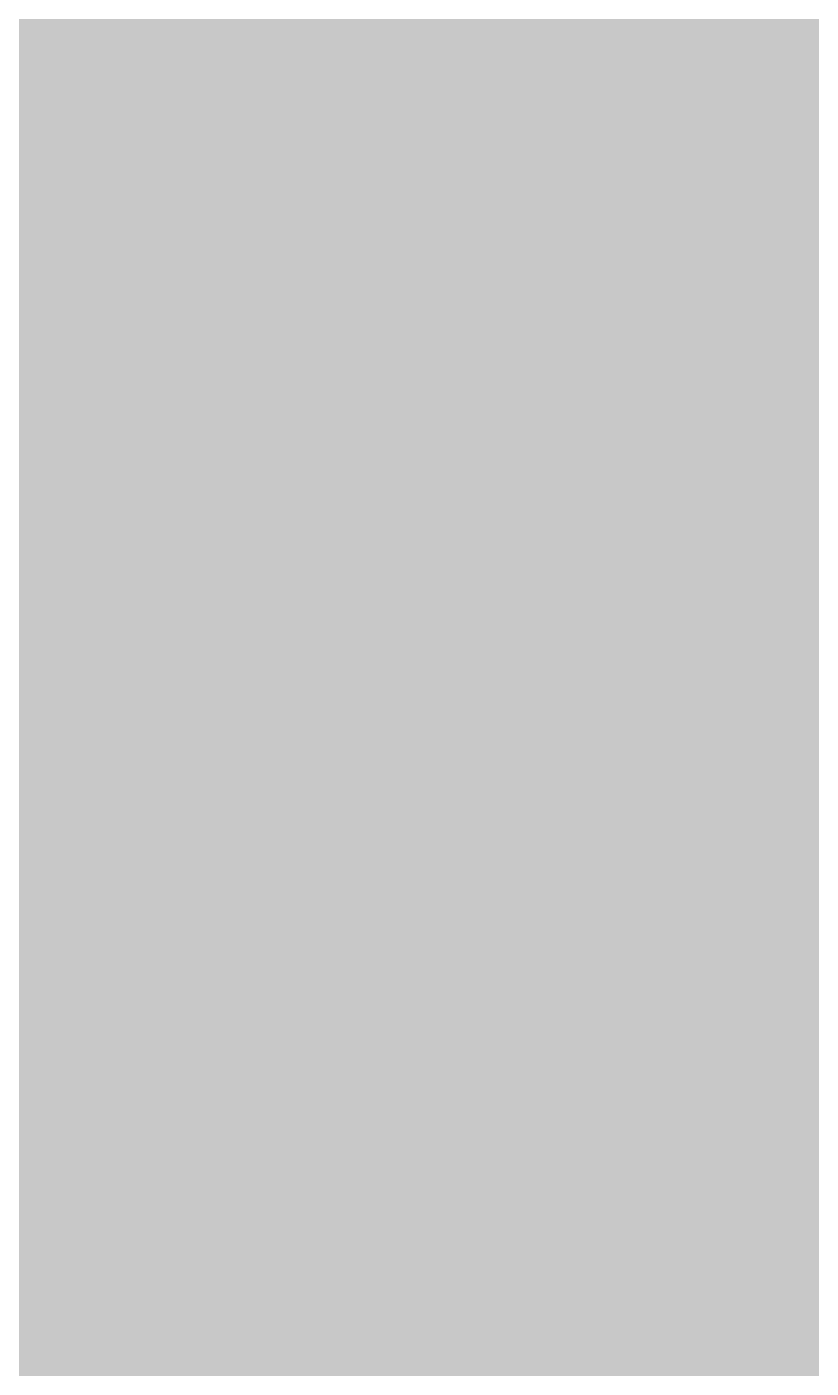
# Model space of a CAD drawing. Header units: inches. Extents: x 0 to 841, y 0 to 594.
# Drawn here: x 789.639 to 790.217, y 499.818 to 500.808 of the extents above; entities that cross this region are included whole.
import ezdxf

# ---------------------------------------------------------------- set-up
doc = ezdxf.new("R2010")
doc.units = ezdxf.units.IN
doc.layers.add('Sheet', color=255, linetype='Continuous')

msp = doc.modelspace()

# ---------------------------------------------------------------- linework, layer by layer
at = {"layer": 'Sheet'}
for points in [[(790.02077, 505.46597, 0.7493, 0.7493, 0), (790.02077, 499.98594, 0.7493, 0.7493, 0)], [(790.02077, 504.97187, 0.29972, 0.29972, 0), (790.02077, 499.98594, 0.29972, 0.29972, 0)], [(789.48179, 500.52496, 0.29972, 0.29972, 0), (789.5267, 500.56987, 0.29972, 0.29972, 0), (789.57162, 500.61479, 0.29972, 0.29972, 0), (789.57162, 500.61479, 0.29972, 0.29972, 0), (789.61653, 500.61479, 0.29972, 0.29972, 0), (789.66145, 500.65971, 0.29972, 0.29972, 0), (789.66145, 500.65971, 0.29972, 0.29972, 0), (789.70637, 500.70463, 0.29972, 0.29972, 0), (789.75128, 500.70463, 0.29972, 0.29972, 0), (789.7962, 500.70463, 0.29972, 0.29972, 0), (789.84111, 500.70463, 0.29972, 0.29972, 0), (789.84111, 500.74955, 0.29972, 0.29972, 0), (789.88603, 500.74955, 0.29972, 0.29972, 0), (789.93094, 500.74955, 0.29972, 0.29972, 0), (789.97586, 500.74955, 0.29972, 0.29972, 0), (790.02077, 500.74955, 0.29972, 0.29972, 0)], [(789.48179, 500.52496, 0.29972, 0.29972, 0), (789.5267, 500.56987, 0.29972, 0.29972, 0), (789.57162, 500.61479, 0.29972, 0.29972, 0), (789.57162, 500.61479, 0.29972, 0.29972, 0), (789.61653, 500.61479, 0.29972, 0.29972, 0), (789.66145, 500.65971, 0.29972, 0.29972, 0), (789.66145, 500.65971, 0.29972, 0.29972, 0), (789.70637, 500.70463, 0.29972, 0.29972, 0), (789.75128, 500.70463, 0.29972, 0.29972, 0), (789.7962, 500.70463, 0.29972, 0.29972, 0), (789.84111, 500.70463, 0.29972, 0.29972, 0), (789.84111, 500.74955, 0.29972, 0.29972, 0), (789.88603, 500.74955, 0.29972, 0.29972, 0), (789.93094, 500.74955, 0.29972, 0.29972, 0), (789.97586, 500.74955, 0.29972, 0.29972, 0), (790.02077, 500.74955, 0.29972, 0.29972, 0)], [(789.48179, 500.52496, 0.29972, 0.29972, 0), (789.5267, 500.56987, 0.29972, 0.29972, 0), (789.57162, 500.61479, 0.29972, 0.29972, 0), (789.57162, 500.61479, 0.29972, 0.29972, 0), (789.61653, 500.61479, 0.29972, 0.29972, 0), (789.66145, 500.65971, 0.29972, 0.29972, 0), (789.66145, 500.65971, 0.29972, 0.29972, 0), (789.70637, 500.70463, 0.29972, 0.29972, 0), (789.75128, 500.70463, 0.29972, 0.29972, 0), (789.7962, 500.70463, 0.29972, 0.29972, 0), (789.84111, 500.70463, 0.29972, 0.29972, 0), (789.84111, 500.74955, 0.29972, 0.29972, 0), (789.88603, 500.74955, 0.29972, 0.29972, 0), (789.93094, 500.74955, 0.29972, 0.29972, 0), (789.97586, 500.74955, 0.29972, 0.29972, 0), (790.02077, 500.74955, 0.29972, 0.29972, 0)], [(789.48179, 500.52496, 0.29972, 0.29972, 0), (789.5267, 500.56987, 0.29972, 0.29972, 0), (789.57162, 500.61479, 0.29972, 0.29972, 0), (789.57162, 500.61479, 0.29972, 0.29972, 0), (789.61653, 500.61479, 0.29972, 0.29972, 0), (789.66145, 500.65971, 0.29972, 0.29972, 0), (789.66145, 500.65971, 0.29972, 0.29972, 0), (789.70637, 500.70463, 0.29972, 0.29972, 0), (789.75128, 500.70463, 0.29972, 0.29972, 0), (789.7962, 500.70463, 0.29972, 0.29972, 0), (789.84111, 500.70463, 0.29972, 0.29972, 0), (789.84111, 500.74955, 0.29972, 0.29972, 0), (789.88603, 500.74955, 0.29972, 0.29972, 0), (789.93094, 500.74955, 0.29972, 0.29972, 0), (789.97586, 500.74955, 0.29972, 0.29972, 0), (790.02077, 500.74955, 0.29972, 0.29972, 0)], [(789.48179, 500.52496, 0.29972, 0.29972, 0), (789.5267, 500.56987, 0.29972, 0.29972, 0), (789.57162, 500.61479, 0.29972, 0.29972, 0), (789.57162, 500.61479, 0.29972, 0.29972, 0), (789.61653, 500.61479, 0.29972, 0.29972, 0), (789.66145, 500.65971, 0.29972, 0.29972, 0), (789.66145, 500.65971, 0.29972, 0.29972, 0), (789.70637, 500.70463, 0.29972, 0.29972, 0), (789.75128, 500.70463, 0.29972, 0.29972, 0), (789.7962, 500.70463, 0.29972, 0.29972, 0), (789.84111, 500.70463, 0.29972, 0.29972, 0), (789.84111, 500.74955, 0.29972, 0.29972, 0), (789.88603, 500.74955, 0.29972, 0.29972, 0), (789.93094, 500.74955, 0.29972, 0.29972, 0), (789.97586, 500.74955, 0.29972, 0.29972, 0), (790.02077, 500.74955, 0.29972, 0.29972, 0)], [(789.48179, 500.52496, 0.29972, 0.29972, 0), (789.5267, 500.56987, 0.29972, 0.29972, 0), (789.57162, 500.61479, 0.29972, 0.29972, 0), (789.57162, 500.61479, 0.29972, 0.29972, 0), (789.61653, 500.61479, 0.29972, 0.29972, 0), (789.66145, 500.65971, 0.29972, 0.29972, 0), (789.66145, 500.65971, 0.29972, 0.29972, 0), (789.70637, 500.70463, 0.29972, 0.29972, 0), (789.75128, 500.70463, 0.29972, 0.29972, 0), (789.7962, 500.70463, 0.29972, 0.29972, 0), (789.84111, 500.70463, 0.29972, 0.29972, 0), (789.84111, 500.74955, 0.29972, 0.29972, 0), (789.88603, 500.74955, 0.29972, 0.29972, 0), (789.93094, 500.74955, 0.29972, 0.29972, 0), (789.97586, 500.74955, 0.29972, 0.29972, 0), (790.02077, 500.74955, 0.29972, 0.29972, 0)], [(790.02077, 500.74955, 0.29972, 0.29972, 0), (790.02077, 500.74955, 0.29972, 0.29972, 0)], [(790.02077, 500.74955, 0.29972, 0.29972, 0), (790.06569, 500.74955, 0.29972, 0.29972, 0), (790.11061, 500.74955, 0.29972, 0.29972, 0), (790.11061, 500.74955, 0.29972, 0.29972, 0), (790.15552, 500.74955, 0.29972, 0.29972, 0), (790.20044, 500.70463, 0.29972, 0.29972, 0), (790.24535, 500.70463, 0.29972, 0.29972, 0), (790.29027, 500.70463, 0.29972, 0.29972, 0), (790.29027, 500.70463, 0.29972, 0.29972, 0), (790.33518, 500.65971, 0.29972, 0.29972, 0), (790.3801, 500.65971, 0.29972, 0.29972, 0)], [(790.02077, 500.74955, 0.29972, 0.29972, 0), (790.02077, 500.74955, 0.29972, 0.29972, 0)], [(790.02077, 500.74955, 0.29972, 0.29972, 0), (790.06569, 500.74955, 0.29972, 0.29972, 0), (790.11061, 500.74955, 0.29972, 0.29972, 0), (790.11061, 500.74955, 0.29972, 0.29972, 0), (790.15552, 500.74955, 0.29972, 0.29972, 0), (790.20044, 500.70463, 0.29972, 0.29972, 0), (790.24535, 500.70463, 0.29972, 0.29972, 0), (790.29027, 500.70463, 0.29972, 0.29972, 0), (790.29027, 500.70463, 0.29972, 0.29972, 0), (790.33518, 500.65971, 0.29972, 0.29972, 0), (790.3801, 500.65971, 0.29972, 0.29972, 0)], [(790.02077, 500.74955, 0.29972, 0.29972, 0), (790.02077, 500.74955, 0.29972, 0.29972, 0)], [(790.02077, 500.74955, 0.29972, 0.29972, 0), (790.06569, 500.74955, 0.29972, 0.29972, 0), (790.11061, 500.74955, 0.29972, 0.29972, 0), (790.11061, 500.74955, 0.29972, 0.29972, 0), (790.15552, 500.74955, 0.29972, 0.29972, 0), (790.20044, 500.70463, 0.29972, 0.29972, 0), (790.24535, 500.70463, 0.29972, 0.29972, 0), (790.29027, 500.70463, 0.29972, 0.29972, 0), (790.29027, 500.70463, 0.29972, 0.29972, 0), (790.33518, 500.65971, 0.29972, 0.29972, 0), (790.3801, 500.65971, 0.29972, 0.29972, 0)], [(790.02077, 500.74955, 0.29972, 0.29972, 0), (790.02077, 500.74955, 0.29972, 0.29972, 0)], [(790.02077, 500.74955, 0.29972, 0.29972, 0), (790.06569, 500.74955, 0.29972, 0.29972, 0), (790.11061, 500.74955, 0.29972, 0.29972, 0), (790.11061, 500.74955, 0.29972, 0.29972, 0), (790.15552, 500.74955, 0.29972, 0.29972, 0), (790.20044, 500.70463, 0.29972, 0.29972, 0), (790.24535, 500.70463, 0.29972, 0.29972, 0), (790.29027, 500.70463, 0.29972, 0.29972, 0), (790.29027, 500.70463, 0.29972, 0.29972, 0), (790.33518, 500.65971, 0.29972, 0.29972, 0), (790.3801, 500.65971, 0.29972, 0.29972, 0)], [(790.02077, 500.74955, 0.29972, 0.29972, 0), (790.02077, 500.74955, 0.29972, 0.29972, 0)], [(790.02077, 500.74955, 0.29972, 0.29972, 0), (790.06569, 500.74955, 0.29972, 0.29972, 0), (790.11061, 500.74955, 0.29972, 0.29972, 0), (790.11061, 500.74955, 0.29972, 0.29972, 0), (790.15552, 500.74955, 0.29972, 0.29972, 0), (790.20044, 500.70463, 0.29972, 0.29972, 0), (790.24535, 500.70463, 0.29972, 0.29972, 0), (790.29027, 500.70463, 0.29972, 0.29972, 0), (790.29027, 500.70463, 0.29972, 0.29972, 0), (790.33518, 500.65971, 0.29972, 0.29972, 0), (790.3801, 500.65971, 0.29972, 0.29972, 0)], [(790.02077, 500.74955, 0.29972, 0.29972, 0), (790.02077, 500.74955, 0.29972, 0.29972, 0)], [(790.02077, 500.74955, 0.29972, 0.29972, 0), (790.06569, 500.74955, 0.29972, 0.29972, 0), (790.11061, 500.74955, 0.29972, 0.29972, 0), (790.11061, 500.74955, 0.29972, 0.29972, 0), (790.15552, 500.74955, 0.29972, 0.29972, 0), (790.20044, 500.70463, 0.29972, 0.29972, 0), (790.24535, 500.70463, 0.29972, 0.29972, 0), (790.29027, 500.70463, 0.29972, 0.29972, 0), (790.29027, 500.70463, 0.29972, 0.29972, 0), (790.33518, 500.65971, 0.29972, 0.29972, 0), (790.3801, 500.65971, 0.29972, 0.29972, 0)], [(789.57162, 500.61479, 0.09906, 0.09906, 0), (789.61653, 500.61479, 0.09906, 0.09906, 0), (789.66145, 500.65971, 0.09906, 0.09906, 0), (789.66145, 500.65971, 0.09906, 0.09906, 0), (789.70637, 500.70463, 0.09906, 0.09906, 0), (789.75128, 500.70463, 0.09906, 0.09906, 0), (789.7962, 500.70463, 0.09906, 0.09906, 0), (789.84111, 500.70463, 0.09906, 0.09906, 0), (789.84111, 500.74955, 0.09906, 0.09906, 0), (789.88603, 500.74955, 0.09906, 0.09906, 0), (789.93094, 500.74955, 0.09906, 0.09906, 0), (789.97586, 500.74955, 0.09906, 0.09906, 0), (790.02077, 500.74955, 0.09906, 0.09906, 0)], [(789.57162, 500.61479, 0.09906, 0.09906, 0), (789.61653, 500.61479, 0.09906, 0.09906, 0), (789.66145, 500.65971, 0.09906, 0.09906, 0), (789.66145, 500.65971, 0.09906, 0.09906, 0), (789.70637, 500.70463, 0.09906, 0.09906, 0), (789.75128, 500.70463, 0.09906, 0.09906, 0), (789.7962, 500.70463, 0.09906, 0.09906, 0), (789.84111, 500.70463, 0.09906, 0.09906, 0), (789.84111, 500.74955, 0.09906, 0.09906, 0), (789.88603, 500.74955, 0.09906, 0.09906, 0), (789.93094, 500.74955, 0.09906, 0.09906, 0), (789.97586, 500.74955, 0.09906, 0.09906, 0), (790.02077, 500.74955, 0.09906, 0.09906, 0)], [(789.57162, 500.61479, 0.09906, 0.09906, 0), (789.61653, 500.61479, 0.09906, 0.09906, 0), (789.66145, 500.65971, 0.09906, 0.09906, 0), (789.66145, 500.65971, 0.09906, 0.09906, 0), (789.70637, 500.70463, 0.09906, 0.09906, 0), (789.75128, 500.70463, 0.09906, 0.09906, 0), (789.7962, 500.70463, 0.09906, 0.09906, 0), (789.84111, 500.70463, 0.09906, 0.09906, 0), (789.84111, 500.74955, 0.09906, 0.09906, 0), (789.88603, 500.74955, 0.09906, 0.09906, 0), (789.93094, 500.74955, 0.09906, 0.09906, 0), (789.97586, 500.74955, 0.09906, 0.09906, 0), (790.02077, 500.74955, 0.09906, 0.09906, 0)], [(789.57162, 500.61479, 0.09906, 0.09906, 0), (789.61653, 500.61479, 0.09906, 0.09906, 0), (789.66145, 500.65971, 0.09906, 0.09906, 0), (789.66145, 500.65971, 0.09906, 0.09906, 0), (789.70637, 500.70463, 0.09906, 0.09906, 0), (789.75128, 500.70463, 0.09906, 0.09906, 0), (789.7962, 500.70463, 0.09906, 0.09906, 0), (789.84111, 500.70463, 0.09906, 0.09906, 0), (789.84111, 500.74955, 0.09906, 0.09906, 0), (789.88603, 500.74955, 0.09906, 0.09906, 0), (789.93094, 500.74955, 0.09906, 0.09906, 0), (789.97586, 500.74955, 0.09906, 0.09906, 0), (790.02077, 500.74955, 0.09906, 0.09906, 0)], [(789.57162, 500.61479, 0.09906, 0.09906, 0), (789.61653, 500.61479, 0.09906, 0.09906, 0), (789.66145, 500.65971, 0.09906, 0.09906, 0), (789.66145, 500.65971, 0.09906, 0.09906, 0), (789.70637, 500.70463, 0.09906, 0.09906, 0), (789.75128, 500.70463, 0.09906, 0.09906, 0), (789.7962, 500.70463, 0.09906, 0.09906, 0), (789.84111, 500.70463, 0.09906, 0.09906, 0), (789.84111, 500.74955, 0.09906, 0.09906, 0), (789.88603, 500.74955, 0.09906, 0.09906, 0), (789.93094, 500.74955, 0.09906, 0.09906, 0), (789.97586, 500.74955, 0.09906, 0.09906, 0), (790.02077, 500.74955, 0.09906, 0.09906, 0)], [(789.57162, 500.61479, 0.09906, 0.09906, 0), (789.61653, 500.61479, 0.09906, 0.09906, 0), (789.66145, 500.65971, 0.09906, 0.09906, 0), (789.66145, 500.65971, 0.09906, 0.09906, 0), (789.70637, 500.70463, 0.09906, 0.09906, 0), (789.75128, 500.70463, 0.09906, 0.09906, 0), (789.7962, 500.70463, 0.09906, 0.09906, 0), (789.84111, 500.70463, 0.09906, 0.09906, 0), (789.84111, 500.74955, 0.09906, 0.09906, 0), (789.88603, 500.74955, 0.09906, 0.09906, 0), (789.93094, 500.74955, 0.09906, 0.09906, 0), (789.97586, 500.74955, 0.09906, 0.09906, 0), (790.02077, 500.74955, 0.09906, 0.09906, 0)], [(790.02077, 500.74955, 0.09906, 0.09906, 0), (790.02077, 500.74955, 0.09906, 0.09906, 0)], [(790.02077, 500.74955, 0.09906, 0.09906, 0), (790.06569, 500.74955, 0.09906, 0.09906, 0), (790.11061, 500.74955, 0.09906, 0.09906, 0), (790.11061, 500.74955, 0.09906, 0.09906, 0), (790.15552, 500.74955, 0.09906, 0.09906, 0), (790.20044, 500.70463, 0.09906, 0.09906, 0), (790.24535, 500.70463, 0.09906, 0.09906, 0), (790.29027, 500.70463, 0.09906, 0.09906, 0)], [(790.02077, 500.74955, 0.09906, 0.09906, 0), (790.02077, 500.74955, 0.09906, 0.09906, 0)], [(790.02077, 500.74955, 0.09906, 0.09906, 0), (790.06569, 500.74955, 0.09906, 0.09906, 0), (790.11061, 500.74955, 0.09906, 0.09906, 0), (790.11061, 500.74955, 0.09906, 0.09906, 0), (790.15552, 500.74955, 0.09906, 0.09906, 0), (790.20044, 500.70463, 0.09906, 0.09906, 0), (790.24535, 500.70463, 0.09906, 0.09906, 0), (790.29027, 500.70463, 0.09906, 0.09906, 0)], [(790.02077, 500.74955, 0.09906, 0.09906, 0), (790.02077, 500.74955, 0.09906, 0.09906, 0)], [(790.02077, 500.74955, 0.09906, 0.09906, 0), (790.06569, 500.74955, 0.09906, 0.09906, 0), (790.11061, 500.74955, 0.09906, 0.09906, 0), (790.11061, 500.74955, 0.09906, 0.09906, 0), (790.15552, 500.74955, 0.09906, 0.09906, 0), (790.20044, 500.70463, 0.09906, 0.09906, 0), (790.24535, 500.70463, 0.09906, 0.09906, 0), (790.29027, 500.70463, 0.09906, 0.09906, 0)], [(790.02077, 500.74955, 0.09906, 0.09906, 0), (790.02077, 500.74955, 0.09906, 0.09906, 0)], [(790.02077, 500.74955, 0.09906, 0.09906, 0), (790.06569, 500.74955, 0.09906, 0.09906, 0), (790.11061, 500.74955, 0.09906, 0.09906, 0), (790.11061, 500.74955, 0.09906, 0.09906, 0), (790.15552, 500.74955, 0.09906, 0.09906, 0), (790.20044, 500.70463, 0.09906, 0.09906, 0), (790.24535, 500.70463, 0.09906, 0.09906, 0), (790.29027, 500.70463, 0.09906, 0.09906, 0)], [(790.02077, 500.74955, 0.09906, 0.09906, 0), (790.02077, 500.74955, 0.09906, 0.09906, 0)], [(790.02077, 500.74955, 0.09906, 0.09906, 0), (790.06569, 500.74955, 0.09906, 0.09906, 0), (790.11061, 500.74955, 0.09906, 0.09906, 0), (790.11061, 500.74955, 0.09906, 0.09906, 0), (790.15552, 500.74955, 0.09906, 0.09906, 0), (790.20044, 500.70463, 0.09906, 0.09906, 0), (790.24535, 500.70463, 0.09906, 0.09906, 0), (790.29027, 500.70463, 0.09906, 0.09906, 0)], [(790.02077, 500.74955, 0.09906, 0.09906, 0), (790.02077, 500.74955, 0.09906, 0.09906, 0)], [(790.02077, 500.74955, 0.09906, 0.09906, 0), (790.06569, 500.74955, 0.09906, 0.09906, 0), (790.11061, 500.74955, 0.09906, 0.09906, 0), (790.11061, 500.74955, 0.09906, 0.09906, 0), (790.15552, 500.74955, 0.09906, 0.09906, 0), (790.20044, 500.70463, 0.09906, 0.09906, 0), (790.24535, 500.70463, 0.09906, 0.09906, 0), (790.29027, 500.70463, 0.09906, 0.09906, 0)], [(789.48179, 500.12069, 0.29972, 0.29972, 0), (789.5267, 500.12069, 0.29972, 0.29972, 0), (789.5267, 500.16561, 0.29972, 0.29972, 0), (789.5267, 500.16561, 0.29972, 0.29972, 0), (789.5267, 500.21053, 0.29972, 0.29972, 0), (789.5267, 500.21053, 0.29972, 0.29972, 0), (789.57162, 500.25545, 0.29972, 0.29972, 0), (789.57162, 500.25545, 0.29972, 0.29972, 0), (789.57162, 500.30036, 0.29972, 0.29972, 0), (789.61653, 500.30036, 0.29972, 0.29972, 0), (789.61653, 500.30036, 0.29972, 0.29972, 0), (789.61653, 500.34528, 0.29972, 0.29972, 0), (789.66145, 500.34528, 0.29972, 0.29972, 0), (789.66145, 500.34528, 0.29972, 0.29972, 0), (789.70637, 500.3902, 0.29972, 0.29972, 0), (789.70637, 500.3902, 0.29972, 0.29972, 0), (789.75128, 500.3902, 0.29972, 0.29972, 0), (789.75128, 500.43512, 0.29972, 0.29972, 0), (789.7962, 500.43512, 0.29972, 0.29972, 0), (789.7962, 500.43512, 0.29972, 0.29972, 0), (789.84111, 500.43512, 0.29972, 0.29972, 0), (789.84111, 500.43512, 0.29972, 0.29972, 0), (789.88603, 500.48004, 0.29972, 0.29972, 0), (789.88603, 500.48004, 0.29972, 0.29972, 0), (789.93094, 500.48004, 0.29972, 0.29972, 0), (789.97586, 500.48004, 0.29972, 0.29972, 0), (789.97586, 500.48004, 0.29972, 0.29972, 0), (790.02077, 500.48004, 0.29972, 0.29972, 0)], [(789.48179, 500.12069, 0.29972, 0.29972, 0), (789.5267, 500.12069, 0.29972, 0.29972, 0), (789.5267, 500.16561, 0.29972, 0.29972, 0), (789.5267, 500.16561, 0.29972, 0.29972, 0), (789.5267, 500.21053, 0.29972, 0.29972, 0), (789.5267, 500.21053, 0.29972, 0.29972, 0), (789.57162, 500.25545, 0.29972, 0.29972, 0), (789.57162, 500.25545, 0.29972, 0.29972, 0), (789.57162, 500.30036, 0.29972, 0.29972, 0), (789.61653, 500.30036, 0.29972, 0.29972, 0), (789.61653, 500.30036, 0.29972, 0.29972, 0), (789.61653, 500.34528, 0.29972, 0.29972, 0), (789.66145, 500.34528, 0.29972, 0.29972, 0), (789.66145, 500.34528, 0.29972, 0.29972, 0), (789.70637, 500.3902, 0.29972, 0.29972, 0), (789.70637, 500.3902, 0.29972, 0.29972, 0), (789.75128, 500.3902, 0.29972, 0.29972, 0), (789.75128, 500.43512, 0.29972, 0.29972, 0), (789.7962, 500.43512, 0.29972, 0.29972, 0), (789.7962, 500.43512, 0.29972, 0.29972, 0), (789.84111, 500.43512, 0.29972, 0.29972, 0), (789.84111, 500.43512, 0.29972, 0.29972, 0), (789.88603, 500.48004, 0.29972, 0.29972, 0), (789.88603, 500.48004, 0.29972, 0.29972, 0), (789.93094, 500.48004, 0.29972, 0.29972, 0), (789.97586, 500.48004, 0.29972, 0.29972, 0), (789.97586, 500.48004, 0.29972, 0.29972, 0), (790.02077, 500.48004, 0.29972, 0.29972, 0)], [(789.48179, 500.12069, 0.29972, 0.29972, 0), (789.5267, 500.12069, 0.29972, 0.29972, 0), (789.5267, 500.16561, 0.29972, 0.29972, 0), (789.5267, 500.16561, 0.29972, 0.29972, 0), (789.5267, 500.21053, 0.29972, 0.29972, 0), (789.5267, 500.21053, 0.29972, 0.29972, 0), (789.57162, 500.25545, 0.29972, 0.29972, 0), (789.57162, 500.25545, 0.29972, 0.29972, 0), (789.57162, 500.30036, 0.29972, 0.29972, 0), (789.61653, 500.30036, 0.29972, 0.29972, 0), (789.61653, 500.30036, 0.29972, 0.29972, 0), (789.61653, 500.34528, 0.29972, 0.29972, 0), (789.66145, 500.34528, 0.29972, 0.29972, 0), (789.66145, 500.34528, 0.29972, 0.29972, 0), (789.70637, 500.3902, 0.29972, 0.29972, 0), (789.70637, 500.3902, 0.29972, 0.29972, 0), (789.75128, 500.3902, 0.29972, 0.29972, 0), (789.75128, 500.43512, 0.29972, 0.29972, 0), (789.7962, 500.43512, 0.29972, 0.29972, 0), (789.7962, 500.43512, 0.29972, 0.29972, 0), (789.84111, 500.43512, 0.29972, 0.29972, 0), (789.84111, 500.43512, 0.29972, 0.29972, 0), (789.88603, 500.48004, 0.29972, 0.29972, 0), (789.88603, 500.48004, 0.29972, 0.29972, 0), (789.93094, 500.48004, 0.29972, 0.29972, 0), (789.97586, 500.48004, 0.29972, 0.29972, 0), (789.97586, 500.48004, 0.29972, 0.29972, 0), (790.02077, 500.48004, 0.29972, 0.29972, 0)], [(789.48179, 500.12069, 0.29972, 0.29972, 0), (789.5267, 500.12069, 0.29972, 0.29972, 0), (789.5267, 500.16561, 0.29972, 0.29972, 0), (789.5267, 500.16561, 0.29972, 0.29972, 0), (789.5267, 500.21053, 0.29972, 0.29972, 0), (789.5267, 500.21053, 0.29972, 0.29972, 0), (789.57162, 500.25545, 0.29972, 0.29972, 0), (789.57162, 500.25545, 0.29972, 0.29972, 0), (789.57162, 500.30036, 0.29972, 0.29972, 0), (789.61653, 500.30036, 0.29972, 0.29972, 0), (789.61653, 500.30036, 0.29972, 0.29972, 0), (789.61653, 500.34528, 0.29972, 0.29972, 0), (789.66145, 500.34528, 0.29972, 0.29972, 0), (789.66145, 500.34528, 0.29972, 0.29972, 0), (789.70637, 500.3902, 0.29972, 0.29972, 0), (789.70637, 500.3902, 0.29972, 0.29972, 0), (789.75128, 500.3902, 0.29972, 0.29972, 0), (789.75128, 500.43512, 0.29972, 0.29972, 0), (789.7962, 500.43512, 0.29972, 0.29972, 0), (789.7962, 500.43512, 0.29972, 0.29972, 0), (789.84111, 500.43512, 0.29972, 0.29972, 0), (789.84111, 500.43512, 0.29972, 0.29972, 0), (789.88603, 500.48004, 0.29972, 0.29972, 0), (789.88603, 500.48004, 0.29972, 0.29972, 0), (789.93094, 500.48004, 0.29972, 0.29972, 0), (789.97586, 500.48004, 0.29972, 0.29972, 0), (789.97586, 500.48004, 0.29972, 0.29972, 0), (790.02077, 500.48004, 0.29972, 0.29972, 0)], [(790.02077, 500.48004, 0.29972, 0.29972, 0), (790.02077, 500.48004, 0.29972, 0.29972, 0)], [(790.02077, 500.48004, 0.29972, 0.29972, 0), (790.06569, 500.48004, 0.29972, 0.29972, 0), (790.06569, 500.48004, 0.29972, 0.29972, 0), (790.11061, 500.48004, 0.29972, 0.29972, 0), (790.11061, 500.48004, 0.29972, 0.29972, 0), (790.15552, 500.48004, 0.29972, 0.29972, 0), (790.15552, 500.43512, 0.29972, 0.29972, 0), (790.20044, 500.43512, 0.29972, 0.29972, 0), (790.20044, 500.43512, 0.29972, 0.29972, 0), (790.24535, 500.43512, 0.29972, 0.29972, 0), (790.24535, 500.43512, 0.29972, 0.29972, 0), (790.29027, 500.3902, 0.29972, 0.29972, 0), (790.29027, 500.3902, 0.29972, 0.29972, 0), (790.33518, 500.3902, 0.29972, 0.29972, 0), (790.33518, 500.34528, 0.29972, 0.29972, 0), (790.33518, 500.34528, 0.29972, 0.29972, 0), (790.3801, 500.34528, 0.29972, 0.29972, 0)], [(790.02077, 500.48004, 0.29972, 0.29972, 0), (790.02077, 500.48004, 0.29972, 0.29972, 0)], [(790.02077, 500.48004, 0.29972, 0.29972, 0), (790.06569, 500.48004, 0.29972, 0.29972, 0), (790.06569, 500.48004, 0.29972, 0.29972, 0), (790.11061, 500.48004, 0.29972, 0.29972, 0), (790.11061, 500.48004, 0.29972, 0.29972, 0), (790.15552, 500.48004, 0.29972, 0.29972, 0), (790.15552, 500.43512, 0.29972, 0.29972, 0), (790.20044, 500.43512, 0.29972, 0.29972, 0), (790.20044, 500.43512, 0.29972, 0.29972, 0), (790.24535, 500.43512, 0.29972, 0.29972, 0), (790.24535, 500.43512, 0.29972, 0.29972, 0), (790.29027, 500.3902, 0.29972, 0.29972, 0), (790.29027, 500.3902, 0.29972, 0.29972, 0), (790.33518, 500.3902, 0.29972, 0.29972, 0), (790.33518, 500.34528, 0.29972, 0.29972, 0), (790.33518, 500.34528, 0.29972, 0.29972, 0), (790.3801, 500.34528, 0.29972, 0.29972, 0)], [(790.02077, 500.48004, 0.29972, 0.29972, 0), (790.02077, 500.48004, 0.29972, 0.29972, 0)], [(790.02077, 500.48004, 0.29972, 0.29972, 0), (790.06569, 500.48004, 0.29972, 0.29972, 0), (790.06569, 500.48004, 0.29972, 0.29972, 0), (790.11061, 500.48004, 0.29972, 0.29972, 0), (790.11061, 500.48004, 0.29972, 0.29972, 0), (790.15552, 500.48004, 0.29972, 0.29972, 0), (790.15552, 500.43512, 0.29972, 0.29972, 0), (790.20044, 500.43512, 0.29972, 0.29972, 0), (790.20044, 500.43512, 0.29972, 0.29972, 0), (790.24535, 500.43512, 0.29972, 0.29972, 0), (790.24535, 500.43512, 0.29972, 0.29972, 0), (790.29027, 500.3902, 0.29972, 0.29972, 0), (790.29027, 500.3902, 0.29972, 0.29972, 0), (790.33518, 500.3902, 0.29972, 0.29972, 0), (790.33518, 500.34528, 0.29972, 0.29972, 0), (790.33518, 500.34528, 0.29972, 0.29972, 0), (790.3801, 500.34528, 0.29972, 0.29972, 0)], [(790.02077, 500.48004, 0.29972, 0.29972, 0), (790.02077, 500.48004, 0.29972, 0.29972, 0)], [(790.02077, 500.48004, 0.29972, 0.29972, 0), (790.06569, 500.48004, 0.29972, 0.29972, 0), (790.06569, 500.48004, 0.29972, 0.29972, 0), (790.11061, 500.48004, 0.29972, 0.29972, 0), (790.11061, 500.48004, 0.29972, 0.29972, 0), (790.15552, 500.48004, 0.29972, 0.29972, 0), (790.15552, 500.43512, 0.29972, 0.29972, 0), (790.20044, 500.43512, 0.29972, 0.29972, 0), (790.20044, 500.43512, 0.29972, 0.29972, 0), (790.24535, 500.43512, 0.29972, 0.29972, 0), (790.24535, 500.43512, 0.29972, 0.29972, 0), (790.29027, 500.3902, 0.29972, 0.29972, 0), (790.29027, 500.3902, 0.29972, 0.29972, 0), (790.33518, 500.3902, 0.29972, 0.29972, 0), (790.33518, 500.34528, 0.29972, 0.29972, 0), (790.33518, 500.34528, 0.29972, 0.29972, 0), (790.3801, 500.34528, 0.29972, 0.29972, 0)], [(789.57162, 500.30036, 0.09906, 0.09906, 0), (789.61653, 500.30036, 0.09906, 0.09906, 0), (789.61653, 500.30036, 0.09906, 0.09906, 0), (789.61653, 500.34528, 0.09906, 0.09906, 0), (789.66145, 500.34528, 0.09906, 0.09906, 0), (789.66145, 500.34528, 0.09906, 0.09906, 0), (789.70637, 500.3902, 0.09906, 0.09906, 0), (789.70637, 500.3902, 0.09906, 0.09906, 0), (789.75128, 500.3902, 0.09906, 0.09906, 0), (789.75128, 500.43512, 0.09906, 0.09906, 0), (789.7962, 500.43512, 0.09906, 0.09906, 0), (789.7962, 500.43512, 0.09906, 0.09906, 0), (789.84111, 500.43512, 0.09906, 0.09906, 0), (789.84111, 500.43512, 0.09906, 0.09906, 0), (789.88603, 500.48004, 0.09906, 0.09906, 0), (789.88603, 500.48004, 0.09906, 0.09906, 0), (789.93094, 500.48004, 0.09906, 0.09906, 0), (789.97586, 500.48004, 0.09906, 0.09906, 0), (789.97586, 500.48004, 0.09906, 0.09906, 0), (790.02077, 500.48004, 0.09906, 0.09906, 0)], [(789.57162, 500.30036, 0.09906, 0.09906, 0), (789.61653, 500.30036, 0.09906, 0.09906, 0), (789.61653, 500.30036, 0.09906, 0.09906, 0), (789.61653, 500.34528, 0.09906, 0.09906, 0), (789.66145, 500.34528, 0.09906, 0.09906, 0), (789.66145, 500.34528, 0.09906, 0.09906, 0), (789.70637, 500.3902, 0.09906, 0.09906, 0), (789.70637, 500.3902, 0.09906, 0.09906, 0), (789.75128, 500.3902, 0.09906, 0.09906, 0), (789.75128, 500.43512, 0.09906, 0.09906, 0), (789.7962, 500.43512, 0.09906, 0.09906, 0), (789.7962, 500.43512, 0.09906, 0.09906, 0), (789.84111, 500.43512, 0.09906, 0.09906, 0), (789.84111, 500.43512, 0.09906, 0.09906, 0), (789.88603, 500.48004, 0.09906, 0.09906, 0), (789.88603, 500.48004, 0.09906, 0.09906, 0), (789.93094, 500.48004, 0.09906, 0.09906, 0), (789.97586, 500.48004, 0.09906, 0.09906, 0), (789.97586, 500.48004, 0.09906, 0.09906, 0), (790.02077, 500.48004, 0.09906, 0.09906, 0)], [(789.57162, 500.30036, 0.09906, 0.09906, 0), (789.61653, 500.30036, 0.09906, 0.09906, 0), (789.61653, 500.30036, 0.09906, 0.09906, 0), (789.61653, 500.34528, 0.09906, 0.09906, 0), (789.66145, 500.34528, 0.09906, 0.09906, 0), (789.66145, 500.34528, 0.09906, 0.09906, 0), (789.70637, 500.3902, 0.09906, 0.09906, 0), (789.70637, 500.3902, 0.09906, 0.09906, 0), (789.75128, 500.3902, 0.09906, 0.09906, 0), (789.75128, 500.43512, 0.09906, 0.09906, 0), (789.7962, 500.43512, 0.09906, 0.09906, 0), (789.7962, 500.43512, 0.09906, 0.09906, 0), (789.84111, 500.43512, 0.09906, 0.09906, 0), (789.84111, 500.43512, 0.09906, 0.09906, 0), (789.88603, 500.48004, 0.09906, 0.09906, 0), (789.88603, 500.48004, 0.09906, 0.09906, 0), (789.93094, 500.48004, 0.09906, 0.09906, 0), (789.97586, 500.48004, 0.09906, 0.09906, 0), (789.97586, 500.48004, 0.09906, 0.09906, 0), (790.02077, 500.48004, 0.09906, 0.09906, 0)], [(789.57162, 500.30036, 0.09906, 0.09906, 0), (789.61653, 500.30036, 0.09906, 0.09906, 0), (789.61653, 500.30036, 0.09906, 0.09906, 0), (789.61653, 500.34528, 0.09906, 0.09906, 0), (789.66145, 500.34528, 0.09906, 0.09906, 0), (789.66145, 500.34528, 0.09906, 0.09906, 0), (789.70637, 500.3902, 0.09906, 0.09906, 0), (789.70637, 500.3902, 0.09906, 0.09906, 0), (789.75128, 500.3902, 0.09906, 0.09906, 0), (789.75128, 500.43512, 0.09906, 0.09906, 0), (789.7962, 500.43512, 0.09906, 0.09906, 0), (789.7962, 500.43512, 0.09906, 0.09906, 0), (789.84111, 500.43512, 0.09906, 0.09906, 0), (789.84111, 500.43512, 0.09906, 0.09906, 0), (789.88603, 500.48004, 0.09906, 0.09906, 0), (789.88603, 500.48004, 0.09906, 0.09906, 0), (789.93094, 500.48004, 0.09906, 0.09906, 0), (789.97586, 500.48004, 0.09906, 0.09906, 0), (789.97586, 500.48004, 0.09906, 0.09906, 0), (790.02077, 500.48004, 0.09906, 0.09906, 0)], [(790.02077, 500.48004, 0.09906, 0.09906, 0), (790.02077, 500.48004, 0.09906, 0.09906, 0)], [(790.02077, 500.48004, 0.09906, 0.09906, 0), (790.06569, 500.48004, 0.09906, 0.09906, 0), (790.06569, 500.48004, 0.09906, 0.09906, 0), (790.11061, 500.48004, 0.09906, 0.09906, 0), (790.11061, 500.48004, 0.09906, 0.09906, 0), (790.15552, 500.48004, 0.09906, 0.09906, 0), (790.15552, 500.43512, 0.09906, 0.09906, 0), (790.20044, 500.43512, 0.09906, 0.09906, 0), (790.20044, 500.43512, 0.09906, 0.09906, 0), (790.24535, 500.43512, 0.09906, 0.09906, 0), (790.24535, 500.43512, 0.09906, 0.09906, 0), (790.29027, 500.3902, 0.09906, 0.09906, 0)], [(790.02077, 500.48004, 0.09906, 0.09906, 0), (790.02077, 500.48004, 0.09906, 0.09906, 0)], [(790.02077, 500.48004, 0.09906, 0.09906, 0), (790.06569, 500.48004, 0.09906, 0.09906, 0), (790.06569, 500.48004, 0.09906, 0.09906, 0), (790.11061, 500.48004, 0.09906, 0.09906, 0), (790.11061, 500.48004, 0.09906, 0.09906, 0), (790.15552, 500.48004, 0.09906, 0.09906, 0), (790.15552, 500.43512, 0.09906, 0.09906, 0), (790.20044, 500.43512, 0.09906, 0.09906, 0), (790.20044, 500.43512, 0.09906, 0.09906, 0), (790.24535, 500.43512, 0.09906, 0.09906, 0), (790.24535, 500.43512, 0.09906, 0.09906, 0), (790.29027, 500.3902, 0.09906, 0.09906, 0)], [(790.02077, 500.48004, 0.09906, 0.09906, 0), (790.02077, 500.48004, 0.09906, 0.09906, 0)], [(790.02077, 500.48004, 0.09906, 0.09906, 0), (790.06569, 500.48004, 0.09906, 0.09906, 0), (790.06569, 500.48004, 0.09906, 0.09906, 0), (790.11061, 500.48004, 0.09906, 0.09906, 0), (790.11061, 500.48004, 0.09906, 0.09906, 0), (790.15552, 500.48004, 0.09906, 0.09906, 0), (790.15552, 500.43512, 0.09906, 0.09906, 0), (790.20044, 500.43512, 0.09906, 0.09906, 0), (790.20044, 500.43512, 0.09906, 0.09906, 0), (790.24535, 500.43512, 0.09906, 0.09906, 0), (790.24535, 500.43512, 0.09906, 0.09906, 0), (790.29027, 500.3902, 0.09906, 0.09906, 0)], [(790.02077, 500.48004, 0.09906, 0.09906, 0), (790.02077, 500.48004, 0.09906, 0.09906, 0)], [(790.02077, 500.48004, 0.09906, 0.09906, 0), (790.06569, 500.48004, 0.09906, 0.09906, 0), (790.06569, 500.48004, 0.09906, 0.09906, 0), (790.11061, 500.48004, 0.09906, 0.09906, 0), (790.11061, 500.48004, 0.09906, 0.09906, 0), (790.15552, 500.48004, 0.09906, 0.09906, 0), (790.15552, 500.43512, 0.09906, 0.09906, 0), (790.20044, 500.43512, 0.09906, 0.09906, 0), (790.20044, 500.43512, 0.09906, 0.09906, 0), (790.24535, 500.43512, 0.09906, 0.09906, 0), (790.24535, 500.43512, 0.09906, 0.09906, 0), (790.29027, 500.3902, 0.09906, 0.09906, 0)], [(752.51624, 492.48457, 0.7493, 0.7493, 0), (769.98841, 492.48457, 0.7493, 0.7493, 0), (769.98841, 499.98594, 0.7493, 0.7493, 0), (790.02077, 499.98594, 0.7493, 0.7493, 0)], [(790.02077, 499.98594, 0.7493, 0.7493, 0), (790.02077, 494.46098, 0.7493, 0.7493, 0)], [(790.02077, 499.98594, 0.7493, 0.7493, 0), (790.02077, 499.98594, 0.7493, 0.7493, 0), (795.00641, 499.98594, 0.7493, 0.7493, 0)], [(790.02077, 495, 0.29972, 0.29972, 0), (790.02077, 499.98594, 0.29972, 0.29972, 0)], [(789.61653, 499.62659, 0.29972, 0.29972, 0), (789.61653, 499.67151, 0.29972, 0.29972, 0), (789.61653, 499.67151, 0.29972, 0.29972, 0), (789.57162, 499.67151, 0.29972, 0.29972, 0), (789.57162, 499.71643, 0.29972, 0.29972, 0), (789.57162, 499.71643, 0.29972, 0.29972, 0), (789.5267, 499.76134, 0.29972, 0.29972, 0), (789.5267, 499.76134, 0.29972, 0.29972, 0), (789.5267, 499.80626, 0.29972, 0.29972, 0), (789.5267, 499.80626, 0.29972, 0.29972, 0), (789.5267, 499.85118, 0.29972, 0.29972, 0), (789.48179, 499.85118, 0.29972, 0.29972, 0)], [(789.61653, 499.62659, 0.29972, 0.29972, 0), (789.61653, 499.67151, 0.29972, 0.29972, 0), (789.61653, 499.67151, 0.29972, 0.29972, 0), (789.57162, 499.67151, 0.29972, 0.29972, 0), (789.57162, 499.71643, 0.29972, 0.29972, 0), (789.57162, 499.71643, 0.29972, 0.29972, 0), (789.5267, 499.76134, 0.29972, 0.29972, 0), (789.5267, 499.76134, 0.29972, 0.29972, 0), (789.5267, 499.80626, 0.29972, 0.29972, 0), (789.5267, 499.80626, 0.29972, 0.29972, 0), (789.5267, 499.85118, 0.29972, 0.29972, 0), (789.48179, 499.85118, 0.29972, 0.29972, 0)], [(789.61653, 499.62659, 0.29972, 0.29972, 0), (789.61653, 499.67151, 0.29972, 0.29972, 0), (789.61653, 499.67151, 0.29972, 0.29972, 0), (789.57162, 499.67151, 0.29972, 0.29972, 0), (789.57162, 499.71643, 0.29972, 0.29972, 0), (789.57162, 499.71643, 0.29972, 0.29972, 0), (789.5267, 499.76134, 0.29972, 0.29972, 0), (789.5267, 499.76134, 0.29972, 0.29972, 0), (789.5267, 499.80626, 0.29972, 0.29972, 0), (789.5267, 499.80626, 0.29972, 0.29972, 0), (789.5267, 499.85118, 0.29972, 0.29972, 0), (789.48179, 499.85118, 0.29972, 0.29972, 0)], [(789.61653, 499.62659, 0.29972, 0.29972, 0), (789.61653, 499.67151, 0.29972, 0.29972, 0), (789.61653, 499.67151, 0.29972, 0.29972, 0), (789.57162, 499.67151, 0.29972, 0.29972, 0), (789.57162, 499.71643, 0.29972, 0.29972, 0), (789.57162, 499.71643, 0.29972, 0.29972, 0), (789.5267, 499.76134, 0.29972, 0.29972, 0), (789.5267, 499.76134, 0.29972, 0.29972, 0), (789.5267, 499.80626, 0.29972, 0.29972, 0), (789.5267, 499.80626, 0.29972, 0.29972, 0), (789.5267, 499.85118, 0.29972, 0.29972, 0), (789.48179, 499.85118, 0.29972, 0.29972, 0)]]:
    msp.add_lwpolyline(points, format="xyseb", dxfattribs=at)
msp.add_lwpolyline([(789.74589, 499.99961, 0.508, 0.508, 1), (790.25389, 499.99961, 0.508, 0.508, 1)], format="xyseb", close=True, dxfattribs=at)

doc.saveas('drawing.dxf')
